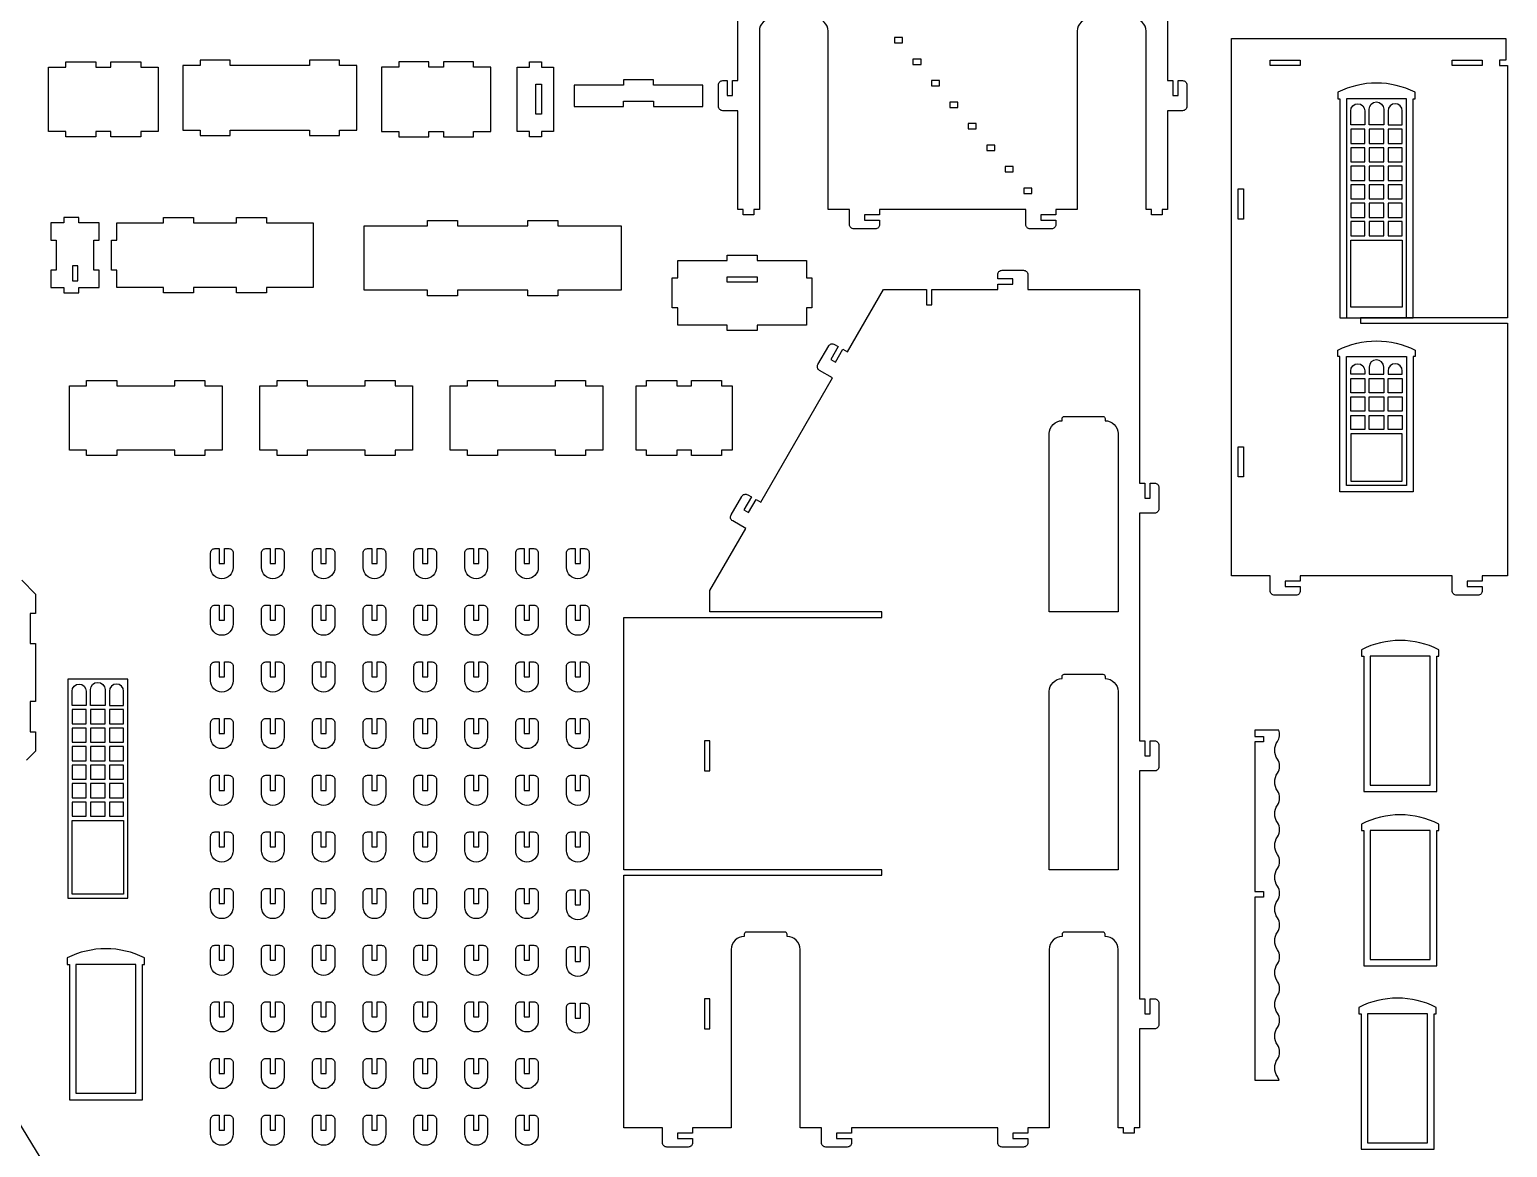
# Model space of a CAD drawing. Extents: x -77 to 269, y -157 to 145.
# Drawn here: x 130.8 to 268.4, y -24.7 to 79.3 of the extents above; entities that cross this region are included whole.
import ezdxf

# ---------------------------------------------------------------- set-up
doc = ezdxf.new("R2010")
doc.units = 0
doc.header["$MEASUREMENT"] = 0
doc.layers.add('LAYER1', color=18, linetype='CONTINUOUS')

msp = doc.modelspace()

# ---------------------------------------------------------------- linework, layer by layer
at = {"layer": 'LAYER1'}
for points in [[(236.73, 95.76), (236.73, 74.56), (237.23, 74.56), (237.23, 73.16), (237.73, 73.16), (237.73, 74.56), (238.13, 74.56, -0.414214), (238.53, 74.16), (238.53, 72.16, -0.414214), (238.13, 71.76), (236.73, 71.76), (236.73, 62.56), (236.23, 62.56), (236.23, 62.06), (235.23, 62.06), (235.23, 62.56), (234.73, 62.56), (234.73, 79.16, 0.414214), (233.53, 80.36)], [(199.93, 80.36, 0.414214), (198.73, 79.16), (198.73, 62.56), (198.23, 62.56), (198.23, 62.06), (197.23, 62.06), (197.23, 62.56), (196.73, 62.56), (196.73, 71.76), (195.33, 71.76, -0.414214), (194.93, 72.16), (194.93, 74.16, -0.414214), (195.33, 74.56), (195.73, 74.56), (195.73, 73.16), (196.23, 73.16), (196.23, 74.56), (196.73, 74.56), (196.73, 86.06)], [(229.53, 80.36, 0.414214), (228.33, 79.16), (228.33, 62.56), (226.33, 62.56), (226.33, 62.06), (224.93, 62.06), (224.93, 61.56), (226.33, 61.56), (226.33, 61.16, -0.414214), (225.93, 60.76), (223.93, 60.76, -0.414214), (223.53, 61.16), (223.53, 62.56), (209.93, 62.56), (209.93, 62.06), (208.53, 62.06), (208.53, 61.56), (209.93, 61.56), (209.93, 61.16, -0.414214), (209.53, 60.76), (207.53, 60.76, -0.414214), (207.13, 61.16), (207.13, 62.56), (205.13, 62.56), (205.13, 79.16, 0.414214), (203.93, 80.36)]]:
    msp.add_lwpolyline(points, format="xyb", dxfattribs=at)
for points in [[(211.31, 78.06), (212.06, 78.06), (212.06, 78.56), (211.31, 78.56)], [(141.15, 69.82), (141.15, 69.32), (138.35, 69.32), (138.35, 69.82), (136.98, 69.82), (136.98, 69.32), (134.18, 69.32), (134.18, 69.82), (132.57, 69.82), (132.57, 75.82), (134.18, 75.82), (134.18, 76.32), (136.98, 76.32), (136.98, 75.82), (138.35, 75.82), (138.35, 76.32), (141.15, 76.32), (141.15, 75.82), (142.76, 75.82), (142.76, 69.82)], [(149.47, 69.96), (156.84, 69.96), (156.84, 69.46), (159.64, 69.46), (159.64, 69.96), (161.25, 69.96), (161.25, 75.96), (159.64, 75.96), (159.64, 76.46), (156.84, 76.46), (156.84, 75.96), (149.47, 75.96), (149.47, 76.46), (146.67, 76.46), (146.67, 75.96), (145.06, 75.96), (145.06, 69.96), (146.67, 69.96), (146.67, 69.46), (149.47, 69.46)], [(172.13, 69.82), (173.74, 69.82), (173.74, 75.82), (172.13, 75.82), (172.13, 76.32), (169.33, 76.32), (169.33, 75.82), (167.96, 75.82), (167.96, 76.32), (165.16, 76.32), (165.16, 75.82), (163.55, 75.82), (163.55, 69.82), (165.16, 69.82), (165.16, 69.32), (167.96, 69.32), (167.96, 69.82), (169.33, 69.82), (169.33, 69.32), (172.13, 69.32)], [(178.44, 69.82), (178.44, 69.32), (177.32, 69.32), (177.32, 69.82), (176.2, 69.82), (176.2, 75.82), (177.32, 75.82), (177.32, 76.32), (178.44, 76.32), (178.44, 75.82), (179.56, 75.82), (179.56, 69.82)], [(213.03, 76.06), (213.78, 76.06), (213.78, 76.56), (213.03, 76.56)], [(249.09, 75.97), (246.29, 75.97), (246.29, 76.47), (249.09, 76.47)], [(266.03, 75.97), (263.23, 75.97), (263.23, 76.47), (266.03, 76.47)], [(188.88, 72.14), (193.48, 72.14), (193.48, 74.14), (188.88, 74.14), (188.88, 74.64), (186.08, 74.64), (186.08, 74.14), (181.48, 74.14), (181.48, 72.14), (186.08, 72.14), (186.08, 72.64), (188.88, 72.64)], [(214.75, 74.06), (215.5, 74.06), (215.5, 74.56), (214.75, 74.56)], [(177.94, 71.42), (177.94, 74.22), (178.44, 74.22), (178.44, 71.42)], [(216.47, 72.06), (217.21, 72.06), (217.21, 72.56), (216.47, 72.56)], [(258.98, 72.87), (253.38, 72.87), (253.38, 52.47), (258.98, 52.47)], [(218.18, 70.06), (218.93, 70.06), (218.93, 70.56), (218.18, 70.56)], [(253.78, 68.71), (255.1, 68.71), (255.1, 70.03), (253.78, 70.03)], [(255.5, 68.71), (256.86, 68.71), (256.86, 70.03), (255.5, 70.03)], [(257.26, 68.71), (258.58, 68.71), (258.58, 70.03), (257.26, 70.03)], [(219.9, 68.06), (220.65, 68.06), (220.65, 68.56), (219.9, 68.56)], [(253.78, 66.99), (255.1, 66.99), (255.1, 68.31), (253.78, 68.31)], [(255.5, 66.99), (256.86, 66.99), (256.86, 68.31), (255.5, 68.31)], [(257.26, 66.99), (258.58, 66.99), (258.58, 68.31), (257.26, 68.31)], [(221.62, 66.06), (222.37, 66.06), (222.37, 66.56), (221.62, 66.56)], [(253.78, 65.27), (255.1, 65.27), (255.1, 66.59), (253.78, 66.59)], [(255.5, 65.27), (256.86, 65.27), (256.86, 66.59), (255.5, 66.59)], [(257.26, 65.27), (258.58, 65.27), (258.58, 66.59), (257.26, 66.59)], [(253.78, 63.55), (255.1, 63.55), (255.1, 64.87), (253.78, 64.87)], [(255.5, 63.55), (256.86, 63.55), (256.86, 64.87), (255.5, 64.87)], [(257.26, 63.55), (258.58, 63.55), (258.58, 64.87), (257.26, 64.87)], [(223.34, 64.06), (224.09, 64.06), (224.09, 64.56), (223.34, 64.56)], [(243.54, 61.67), (243.29, 61.67), (243.29, 64.47), (243.79, 64.47), (243.79, 61.67)], [(253.78, 61.83), (255.1, 61.83), (255.1, 63.15), (253.78, 63.15)], [(255.5, 61.83), (256.86, 61.83), (256.86, 63.15), (255.5, 63.15)], [(257.26, 61.83), (258.58, 61.83), (258.58, 63.15), (257.26, 63.15)], [(135.38, 55.31), (137.28, 55.31), (137.28, 56.91), (136.78, 56.91), (136.78, 59.71), (137.28, 59.71), (137.28, 61.31), (135.38, 61.31), (135.38, 61.81), (133.98, 61.81), (133.98, 61.31), (132.78, 61.31), (132.78, 59.71), (133.28, 59.71), (133.28, 56.91), (132.78, 56.91), (132.78, 55.31), (133.98, 55.31), (133.98, 54.81), (135.38, 54.81)], [(152.86, 55.31), (152.86, 54.81), (150.06, 54.81), (150.06, 55.31), (146.05, 55.31), (146.05, 54.81), (143.25, 54.81), (143.25, 55.31), (138.91, 55.31), (138.91, 56.91), (138.41, 56.91), (138.41, 59.71), (138.91, 59.71), (138.91, 61.31), (143.25, 61.31), (143.25, 61.81), (146.05, 61.81), (146.05, 61.31), (150.06, 61.31), (150.06, 61.81), (152.86, 61.81), (152.86, 61.31), (157.2, 61.31), (157.2, 55.31)], [(177.17, 61.04), (177.17, 61.54), (179.97, 61.54), (179.97, 61.04), (185.87, 61.04), (185.87, 55.04), (179.97, 55.04), (179.97, 54.54), (177.17, 54.54), (177.17, 55.04), (170.64, 55.04), (170.64, 54.54), (167.84, 54.54), (167.84, 55.04), (161.94, 55.04), (161.94, 61.04), (167.84, 61.04), (167.84, 61.54), (170.64, 61.54), (170.64, 61.04)], [(253.78, 60.11), (255.1, 60.11), (255.1, 61.43), (253.78, 61.43)], [(255.5, 60.11), (256.86, 60.11), (256.86, 61.43), (255.5, 61.43)], [(257.26, 60.11), (258.58, 60.11), (258.58, 61.43), (257.26, 61.43)], [(253.78, 59.71), (258.58, 59.71), (258.58, 53.47), (253.78, 53.47)], [(195.73, 51.8), (191.13, 51.8), (191.13, 53.4), (190.63, 53.4), (190.63, 56.2), (191.13, 56.2), (191.13, 57.8), (195.73, 57.8), (195.73, 58.3), (198.53, 58.3), (198.53, 57.8), (203.13, 57.8), (203.13, 56.2), (203.63, 56.2), (203.63, 53.4), (203.13, 53.4), (203.13, 51.8), (198.53, 51.8), (198.53, 51.3), (195.73, 51.3)], [(135.28, 57.31), (134.78, 57.31), (134.78, 55.91), (135.28, 55.91)], [(198.53, 55.8), (195.73, 55.8), (195.73, 56.3), (198.53, 56.3)], [(253.38, 48.87), (258.98, 48.87), (258.98, 36.87), (253.38, 36.87)], [(255.1, 45.51), (253.78, 45.51), (253.78, 46.83), (255.1, 46.83)], [(256.86, 45.51), (255.5, 45.51), (255.5, 46.83), (256.86, 46.83)], [(258.58, 45.51), (257.26, 45.51), (257.26, 46.83), (258.58, 46.83)], [(147.11, 40.16), (147.11, 39.66), (144.31, 39.66), (144.31, 40.16), (138.91, 40.16), (138.91, 39.66), (136.11, 39.66), (136.11, 40.16), (134.5, 40.16), (134.5, 46.16), (136.11, 46.16), (136.11, 46.66), (138.91, 46.66), (138.91, 46.16), (144.31, 46.16), (144.31, 46.66), (147.11, 46.66), (147.11, 46.16), (148.72, 46.16), (148.72, 40.16)], [(153.83, 46.16), (153.83, 46.66), (156.63, 46.66), (156.63, 46.16), (162.03, 46.16), (162.03, 46.66), (164.83, 46.66), (164.83, 46.16), (166.44, 46.16), (166.44, 40.16), (164.83, 40.16), (164.83, 39.66), (162.03, 39.66), (162.03, 40.16), (156.63, 40.16), (156.63, 39.66), (153.83, 39.66), (153.83, 40.16), (152.23, 40.16), (152.23, 46.16)], [(171.56, 46.16), (171.56, 46.66), (174.36, 46.66), (174.36, 46.16), (179.76, 46.16), (179.76, 46.66), (182.56, 46.66), (182.56, 46.16), (184.17, 46.16), (184.17, 40.16), (182.56, 40.16), (182.56, 39.66), (179.76, 39.66), (179.76, 40.16), (174.36, 40.16), (174.36, 39.66), (171.56, 39.66), (171.56, 40.16), (169.95, 40.16), (169.95, 46.16)], [(188.24, 46.16), (188.24, 46.66), (191.04, 46.66), (191.04, 46.16), (192.42, 46.16), (192.42, 46.66), (195.22, 46.66), (195.22, 46.16), (196.19, 46.16), (196.19, 40.16), (195.22, 40.16), (195.22, 39.66), (192.42, 39.66), (192.42, 40.16), (191.04, 40.16), (191.04, 39.66), (188.24, 39.66), (188.24, 40.16), (187.27, 40.16), (187.27, 46.16)], [(255.1, 43.79), (253.78, 43.79), (253.78, 45.11), (255.1, 45.11)], [(256.86, 43.79), (255.5, 43.79), (255.5, 45.11), (256.86, 45.11)], [(258.58, 43.79), (257.26, 43.79), (257.26, 45.11), (258.58, 45.11)], [(255.1, 42.07), (253.78, 42.07), (253.78, 43.39), (255.1, 43.39)], [(256.86, 42.07), (255.5, 42.07), (255.5, 43.39), (256.86, 43.39)], [(258.58, 42.07), (257.26, 42.07), (257.26, 43.39), (258.58, 43.39)], [(253.78, 37.27), (258.58, 37.27), (258.58, 41.67), (253.78, 41.67)], [(243.54, 37.67), (243.29, 37.67), (243.29, 40.47), (243.79, 40.47), (243.79, 37.67)], [(261.19, 20.99), (255.59, 20.99), (255.59, 8.99), (261.19, 8.99)], [(139.95, 18.85), (134.35, 18.85), (134.35, -1.55), (139.95, -1.55)], [(134.75, 14.69), (136.07, 14.69), (136.07, 16.01), (134.75, 16.01)], [(136.47, 14.69), (137.83, 14.69), (137.83, 16.01), (136.47, 16.01)], [(138.23, 14.69), (139.55, 14.69), (139.55, 16.01), (138.23, 16.01)], [(134.75, 12.97), (136.07, 12.97), (136.07, 14.29), (134.75, 14.29)], [(136.47, 12.97), (137.83, 12.97), (137.83, 14.29), (136.47, 14.29)], [(138.23, 12.97), (139.55, 12.97), (139.55, 14.29), (138.23, 14.29)], [(134.75, 11.25), (136.07, 11.25), (136.07, 12.57), (134.75, 12.57)], [(136.47, 11.25), (137.83, 11.25), (137.83, 12.57), (136.47, 12.57)], [(138.23, 11.25), (139.55, 11.25), (139.55, 12.57), (138.23, 12.57)], [(193.87, 10.3), (194.12, 10.3), (194.12, 13.1), (193.62, 13.1), (193.62, 10.3)], [(134.75, 9.53), (136.07, 9.53), (136.07, 10.85), (134.75, 10.85)], [(136.47, 9.53), (137.83, 9.53), (137.83, 10.85), (136.47, 10.85)], [(138.23, 9.53), (139.55, 9.53), (139.55, 10.85), (138.23, 10.85)], [(134.75, 7.81), (136.07, 7.81), (136.07, 9.13), (134.75, 9.13)], [(136.47, 7.81), (137.83, 7.81), (137.83, 9.13), (136.47, 9.13)], [(138.23, 7.81), (139.55, 7.81), (139.55, 9.13), (138.23, 9.13)], [(134.75, 6.09), (136.07, 6.09), (136.07, 7.41), (134.75, 7.41)], [(136.47, 6.09), (137.83, 6.09), (137.83, 7.41), (136.47, 7.41)], [(138.23, 6.09), (139.55, 6.09), (139.55, 7.41), (138.23, 7.41)], [(134.75, 5.69), (139.55, 5.69), (139.55, -1.15), (134.75, -1.15)], [(261.19, 4.76), (255.59, 4.76), (255.59, -7.24), (261.19, -7.24)], [(140.7, -7.7), (135.1, -7.7), (135.1, -19.7), (140.7, -19.7)], [(193.87, -13.7), (194.12, -13.7), (194.12, -10.9), (193.62, -10.9), (193.62, -13.7)], [(260.94, -12.3), (255.34, -12.3), (255.34, -24.3), (260.94, -24.3)], [(129.8, -31.68), (129.8, -52.88), (104.27, -52.88), (104.27, -20.96), (128.91, -20.96), (132.2, -26.36)]]:
    msp.add_lwpolyline(points, close=True, dxfattribs=at)
for points in [[(267.63, 75.97), (268.37, 75.97), (268.37, 52.47), (254.69, 52.47), (254.69, 51.97), (268.37, 51.97), (268.37, 28.47), (266.03, 28.47), (266.03, 27.97), (264.63, 27.97), (264.63, 27.47), (266.03, 27.47), (266.03, 27.07, -0.414214), (265.63, 26.67), (263.63, 26.67, -0.414214), (263.23, 27.07), (263.23, 28.47), (249.09, 28.47), (249.09, 27.97), (247.69, 27.97), (247.69, 27.47), (249.09, 27.47), (249.09, 27.07, -0.414214), (248.69, 26.67), (246.69, 26.67, -0.414214), (246.29, 27.07), (246.29, 28.47), (242.69, 28.47), (242.69, 78.47), (268.23, 78.47), (268.23, 76.47), (267.63, 76.47)], [(252.78, 72.87), (252.78, 52.47), (259.58, 52.47), (259.58, 72.87), (259.78, 72.87), (259.78, 73.47, 0.238913), (252.58, 73.47), (252.58, 72.87)], [(255.1, 71.75), (255.1, 70.43), (253.78, 70.43), (253.78, 71.75, -1)], [(255.5, 70.43), (255.5, 71.89, -1), (256.86, 71.89), (256.86, 70.43)], [(257.26, 71.75), (257.26, 70.43), (258.58, 70.43), (258.58, 71.75, 1)], [(214.79, 55.1), (220.92, 55.1), (220.92, 55.6), (222.32, 55.6), (222.32, 56.1), (220.92, 56.1), (220.92, 56.5, -0.414214), (221.32, 56.9), (223.32, 56.9, -0.414214), (223.72, 56.5), (223.72, 55.1), (234.12, 55.1), (234.12, 37.1), (234.62, 37.1), (234.62, 35.7), (235.12, 35.7), (235.12, 37.1), (235.52, 37.1, -0.414214), (235.92, 36.7), (235.92, 34.7, -0.414214), (235.52, 34.3), (234.12, 34.3), (234.12, 13.1), (234.62, 13.1), (234.62, 11.7), (235.12, 11.7), (235.12, 13.1), (235.52, 13.1, -0.414214), (235.92, 12.7), (235.92, 10.7, -0.414214), (235.52, 10.3), (234.12, 10.3), (234.12, -10.9), (234.62, -10.9), (234.62, -12.3), (235.12, -12.3), (235.12, -10.9), (235.52, -10.9, -0.414214), (235.92, -11.3), (235.92, -13.3, -0.414214), (235.52, -13.7), (234.12, -13.7), (234.12, -22.9), (233.62, -22.9), (233.62, -23.4), (232.62, -23.4), (232.62, -22.9), (232.12, -22.9), (232.12, -6.3, 0.414214), (230.92, -5.1), (230.92, -4.9, 0.414214), (230.72, -4.7), (227.12, -4.7, 0.414214), (226.92, -4.9), (226.92, -5.1, 0.414214), (225.72, -6.3), (225.72, -22.9), (223.72, -22.9), (223.72, -23.4), (222.32, -23.4), (222.32, -23.9), (223.72, -23.9), (223.72, -24.3, -0.414214), (223.32, -24.7), (221.32, -24.7, -0.414214), (220.92, -24.3), (220.92, -22.9), (207.32, -22.9), (207.32, -23.4), (205.92, -23.4), (205.92, -23.9), (207.32, -23.9), (207.32, -24.3, -0.414214), (206.92, -24.7), (204.92, -24.7, -0.414214), (204.52, -24.3), (204.52, -22.9), (202.52, -22.9), (202.52, -6.3, 0.414214), (201.32, -5.1), (201.32, -4.9, 0.414214), (201.12, -4.7), (197.52, -4.7, 0.414214), (197.32, -4.9), (197.32, -5.1, 0.414214), (196.12, -6.3), (196.12, -22.9), (192.52, -22.9), (192.52, -23.4), (191.12, -23.4), (191.12, -23.9), (192.52, -23.9), (192.52, -24.3, -0.414214), (192.12, -24.7), (190.12, -24.7, -0.414214), (189.72, -24.3), (189.72, -22.9), (186.12, -22.9), (186.12, 0.6), (210.12, 0.6), (210.12, 1.1), (186.12, 1.1), (186.12, 24.6), (210.12, 24.6), (210.12, 25.1), (194.12, 25.1), (194.12, 27.1), (197.46, 32.88), (196.25, 33.58, -0.414214), (196.1, 34.13), (197.1, 35.86, -0.414214), (197.65, 36.01), (198, 35.81), (197.3, 34.6), (197.73, 34.35), (198.43, 35.56), (198.86, 35.31), (205.55, 46.88), (204.33, 47.58, -0.414214), (204.19, 48.13), (205.19, 49.86, -0.414214), (205.73, 50.01), (206.08, 49.81), (205.38, 48.6), (205.81, 48.35), (206.51, 49.56), (206.95, 49.31), (210.29, 55.1), (214.29, 55.1), (214.29, 53.7), (214.79, 53.7)], [(259.58, 48.87), (259.58, 36.27), (252.78, 36.27), (252.78, 48.87), (252.58, 48.87), (252.58, 49.47, -0.238913), (259.78, 49.47), (259.78, 48.87)], [(255.1, 47.55), (255.1, 47.23), (253.78, 47.23), (253.78, 47.55, -1)], [(256.86, 47.23), (256.86, 47.89, 1), (255.5, 47.89), (255.5, 47.23)], [(257.26, 47.55), (257.26, 47.23), (258.58, 47.23), (258.58, 47.55, 1)], [(232.12, 41.7), (232.12, 25.1), (225.72, 25.1), (225.72, 41.7, -0.414214), (226.92, 42.9), (226.92, 43.1, -0.414214), (227.12, 43.3), (230.72, 43.3, -0.414214), (230.92, 43.1), (230.92, 42.9, -0.414214)], [(148.45, 31), (148.45, 29.6), (148.95, 29.6), (148.95, 31), (149.35, 31, -0.414214), (149.75, 30.6), (149.75, 29.25, -1), (147.65, 29.25), (147.65, 30.6, -0.414214), (148.05, 31)], [(153.19, 31), (153.19, 29.6), (153.69, 29.6), (153.69, 31), (154.09, 31, -0.414214), (154.49, 30.6), (154.49, 29.25, -1), (152.39, 29.25), (152.39, 30.6, -0.414214), (152.79, 31)], [(157.92, 31), (157.92, 29.6), (158.42, 29.6), (158.42, 31), (158.82, 31, -0.414214), (159.22, 30.6), (159.22, 29.25, -1), (157.12, 29.25), (157.12, 30.6, -0.414214), (157.52, 31)], [(162.65, 31), (162.65, 29.6), (163.15, 29.6), (163.15, 31), (163.55, 31, -0.414214), (163.95, 30.6), (163.95, 29.25, -1), (161.85, 29.25), (161.85, 30.6, -0.414214), (162.25, 31)], [(167.38, 31), (167.38, 29.6), (167.88, 29.6), (167.88, 31), (168.28, 31, -0.414214), (168.68, 30.6), (168.68, 29.25, -1), (166.58, 29.25), (166.58, 30.6, -0.414214), (166.98, 31)], [(172.12, 31), (172.12, 29.6), (172.62, 29.6), (172.62, 31), (173.02, 31, -0.414214), (173.42, 30.6), (173.42, 29.25, -1), (171.32, 29.25), (171.32, 30.6, -0.414214), (171.72, 31)], [(176.85, 31), (176.85, 29.6), (177.35, 29.6), (177.35, 31), (177.75, 31, -0.414214), (178.15, 30.6), (178.15, 29.25, -1), (176.05, 29.25), (176.05, 30.6, -0.414214), (176.45, 31)], [(181.58, 31), (181.58, 29.6), (182.08, 29.6), (182.08, 31), (182.48, 31, -0.414214), (182.88, 30.6), (182.88, 29.25, -1), (180.78, 29.25), (180.78, 30.6, -0.414214), (181.18, 31)], [(148.45, 25.73), (148.45, 24.33), (148.95, 24.33), (148.95, 25.73), (149.35, 25.73, -0.414214), (149.75, 25.33), (149.75, 23.98, -1), (147.65, 23.98), (147.65, 25.33, -0.414214), (148.05, 25.73)], [(153.19, 25.73), (153.19, 24.33), (153.69, 24.33), (153.69, 25.73), (154.09, 25.73, -0.414214), (154.49, 25.33), (154.49, 23.98, -1), (152.39, 23.98), (152.39, 25.33, -0.414214), (152.79, 25.73)], [(157.92, 25.73), (157.92, 24.33), (158.42, 24.33), (158.42, 25.73), (158.82, 25.73, -0.414214), (159.22, 25.33), (159.22, 23.98, -1), (157.12, 23.98), (157.12, 25.33, -0.414214), (157.52, 25.73)], [(162.65, 25.73), (162.65, 24.33), (163.15, 24.33), (163.15, 25.73), (163.55, 25.73, -0.414214), (163.95, 25.33), (163.95, 23.98, -1), (161.85, 23.98), (161.85, 25.33, -0.414214), (162.25, 25.73)], [(167.38, 25.73), (167.38, 24.33), (167.88, 24.33), (167.88, 25.73), (168.28, 25.73, -0.414214), (168.68, 25.33), (168.68, 23.98, -1), (166.58, 23.98), (166.58, 25.33, -0.414214), (166.98, 25.73)], [(172.12, 25.73), (172.12, 24.33), (172.62, 24.33), (172.62, 25.73), (173.02, 25.73, -0.414214), (173.42, 25.33), (173.42, 23.98, -1), (171.32, 23.98), (171.32, 25.33, -0.414214), (171.72, 25.73)], [(176.85, 25.73), (176.85, 24.33), (177.35, 24.33), (177.35, 25.73), (177.75, 25.73, -0.414214), (178.15, 25.33), (178.15, 23.98, -1), (176.05, 23.98), (176.05, 25.33, -0.414214), (176.45, 25.73)], [(181.58, 25.73), (181.58, 24.33), (182.08, 24.33), (182.08, 25.73), (182.48, 25.73, -0.414214), (182.88, 25.33), (182.88, 23.98, -1), (180.78, 23.98), (180.78, 25.33, -0.414214), (181.18, 25.73)], [(254.99, 20.99), (254.99, 8.39), (261.79, 8.39), (261.79, 20.99), (261.99, 20.99), (261.99, 21.59, 0.238913), (254.79, 21.59), (254.79, 20.99)], [(148.45, 20.45), (148.45, 19.05), (148.95, 19.05), (148.95, 20.45), (149.35, 20.45, -0.414214), (149.75, 20.05), (149.75, 18.7, -1), (147.65, 18.7), (147.65, 20.05, -0.414214), (148.05, 20.45)], [(153.19, 20.45), (153.19, 19.05), (153.69, 19.05), (153.69, 20.45), (154.09, 20.45, -0.414214), (154.49, 20.05), (154.49, 18.7, -1), (152.39, 18.7), (152.39, 20.05, -0.414214), (152.79, 20.45)], [(157.92, 20.45), (157.92, 19.05), (158.42, 19.05), (158.42, 20.45), (158.82, 20.45, -0.414214), (159.22, 20.05), (159.22, 18.7, -1), (157.12, 18.7), (157.12, 20.05, -0.414214), (157.52, 20.45)], [(162.65, 20.45), (162.65, 19.05), (163.15, 19.05), (163.15, 20.45), (163.55, 20.45, -0.414214), (163.95, 20.05), (163.95, 18.7, -1), (161.85, 18.7), (161.85, 20.05, -0.414214), (162.25, 20.45)], [(167.38, 20.45), (167.38, 19.05), (167.88, 19.05), (167.88, 20.45), (168.28, 20.45, -0.414214), (168.68, 20.05), (168.68, 18.7, -1), (166.58, 18.7), (166.58, 20.05, -0.414214), (166.98, 20.45)], [(172.12, 20.45), (172.12, 19.05), (172.62, 19.05), (172.62, 20.45), (173.02, 20.45, -0.414214), (173.42, 20.05), (173.42, 18.7, -1), (171.32, 18.7), (171.32, 20.05, -0.414214), (171.72, 20.45)], [(176.85, 20.45), (176.85, 19.05), (177.35, 19.05), (177.35, 20.45), (177.75, 20.45, -0.414214), (178.15, 20.05), (178.15, 18.7, -1), (176.05, 18.7), (176.05, 20.05, -0.414214), (176.45, 20.45)], [(181.58, 20.45), (181.58, 19.05), (182.08, 19.05), (182.08, 20.45), (182.48, 20.45, -0.414214), (182.88, 20.05), (182.88, 18.7, -1), (180.78, 18.7), (180.78, 20.05, -0.414214), (181.18, 20.45)], [(232.12, 17.7), (232.12, 1.1), (225.72, 1.1), (225.72, 17.7, -0.414214), (226.92, 18.9), (226.92, 19.1, -0.414214), (227.12, 19.3), (230.72, 19.3, -0.414214), (230.92, 19.1), (230.92, 18.9, -0.414214)], [(136.07, 17.73), (136.07, 16.41), (134.75, 16.41), (134.75, 17.73, -1)], [(136.47, 16.41), (136.47, 17.87, -1), (137.83, 17.87), (137.83, 16.41)], [(138.23, 17.73), (138.23, 16.41), (139.55, 16.41), (139.55, 17.73, 1)], [(148.45, 15.18), (148.45, 13.78), (148.95, 13.78), (148.95, 15.18), (149.35, 15.18, -0.414214), (149.75, 14.78), (149.75, 13.43, -1), (147.65, 13.43), (147.65, 14.78, -0.414214), (148.05, 15.18)], [(153.19, 15.18), (153.19, 13.78), (153.69, 13.78), (153.69, 15.18), (154.09, 15.18, -0.414214), (154.49, 14.78), (154.49, 13.43, -1), (152.39, 13.43), (152.39, 14.78, -0.414214), (152.79, 15.18)], [(157.92, 15.18), (157.92, 13.78), (158.42, 13.78), (158.42, 15.18), (158.82, 15.18, -0.414214), (159.22, 14.78), (159.22, 13.43, -1), (157.12, 13.43), (157.12, 14.78, -0.414214), (157.52, 15.18)], [(162.65, 15.18), (162.65, 13.78), (163.15, 13.78), (163.15, 15.18), (163.55, 15.18, -0.414214), (163.95, 14.78), (163.95, 13.43, -1), (161.85, 13.43), (161.85, 14.78, -0.414214), (162.25, 15.18)], [(167.38, 15.18), (167.38, 13.78), (167.88, 13.78), (167.88, 15.18), (168.28, 15.18, -0.414214), (168.68, 14.78), (168.68, 13.43, -1), (166.58, 13.43), (166.58, 14.78, -0.414214), (166.98, 15.18)], [(172.12, 15.18), (172.12, 13.78), (172.62, 13.78), (172.62, 15.18), (173.02, 15.18, -0.414214), (173.42, 14.78), (173.42, 13.43, -1), (171.32, 13.43), (171.32, 14.78, -0.414214), (171.72, 15.18)], [(176.85, 15.18), (176.85, 13.78), (177.35, 13.78), (177.35, 15.18), (177.75, 15.18, -0.414214), (178.15, 14.78), (178.15, 13.43, -1), (176.05, 13.43), (176.05, 14.78, -0.414214), (176.45, 15.18)], [(181.58, 15.18), (181.58, 13.78), (182.08, 13.78), (182.08, 15.18), (182.48, 15.18, -0.414214), (182.88, 14.78), (182.88, 13.43, -1), (180.78, 13.43), (180.78, 14.78, -0.414214), (181.18, 15.18)], [(247.11, -18.49, 0.076889), (246.96, -18.15, -0.300981), (246.96, -16.52, 0.300981), (246.96, -15.2, -0.300981), (246.96, -13.56, 0.300981), (246.96, -12.24, -0.300981), (246.96, -10.61, 0.300981), (246.96, -9.28, -0.300981), (246.96, -7.65, 0.300981), (246.96, -6.33, -0.300981), (246.96, -4.69, 0.300981), (246.96, -3.37, -0.300981), (246.96, -1.74, 0.300981), (246.96, -0.41, -0.300981), (246.96, 1.22, 0.300981), (246.96, 2.54, -0.300981), (246.96, 4.18, 0.300981), (246.96, 5.5, -0.300981), (246.96, 7.13, 0.300981), (246.96, 8.46, -0.300981), (246.96, 10.09, 0.300981), (246.96, 11.41, -0.300981), (246.96, 13.05, 0.236244), (247.09, 14.11), (244.87, 14.11), (244.87, 13.51), (245.67, 13.51), (245.67, 13.01), (244.87, 13.01), (244.87, -0.93), (245.67, -0.93), (245.67, -1.43), (244.87, -1.43), (244.87, -18.49)], [(148.45, 9.9), (148.45, 8.5), (148.95, 8.5), (148.95, 9.9), (149.35, 9.9, -0.414214), (149.75, 9.5), (149.75, 8.15, -1), (147.65, 8.15), (147.65, 9.5, -0.414214), (148.05, 9.9)], [(153.19, 9.9), (153.19, 8.5), (153.69, 8.5), (153.69, 9.9), (154.09, 9.9, -0.414214), (154.49, 9.5), (154.49, 8.15, -1), (152.39, 8.15), (152.39, 9.5, -0.414214), (152.79, 9.9)], [(157.92, 9.9), (157.92, 8.5), (158.42, 8.5), (158.42, 9.9), (158.82, 9.9, -0.414214), (159.22, 9.5), (159.22, 8.15, -1), (157.12, 8.15), (157.12, 9.5, -0.414214), (157.52, 9.9)], [(162.65, 9.9), (162.65, 8.5), (163.15, 8.5), (163.15, 9.9), (163.55, 9.9, -0.414214), (163.95, 9.5), (163.95, 8.15, -1), (161.85, 8.15), (161.85, 9.5, -0.414214), (162.25, 9.9)], [(167.38, 9.9), (167.38, 8.5), (167.88, 8.5), (167.88, 9.9), (168.28, 9.9, -0.414214), (168.68, 9.5), (168.68, 8.15, -1), (166.58, 8.15), (166.58, 9.5, -0.414214), (166.98, 9.9)], [(172.12, 9.9), (172.12, 8.5), (172.62, 8.5), (172.62, 9.9), (173.02, 9.9, -0.414214), (173.42, 9.5), (173.42, 8.15, -1), (171.32, 8.15), (171.32, 9.5, -0.414214), (171.72, 9.9)], [(176.85, 9.9), (176.85, 8.5), (177.35, 8.5), (177.35, 9.9), (177.75, 9.9, -0.414214), (178.15, 9.5), (178.15, 8.15, -1), (176.05, 8.15), (176.05, 9.5, -0.414214), (176.45, 9.9)], [(181.58, 9.9), (181.58, 8.5), (182.08, 8.5), (182.08, 9.9), (182.48, 9.9, -0.414214), (182.88, 9.5), (182.88, 8.15, -1), (180.78, 8.15), (180.78, 9.5, -0.414214), (181.18, 9.9)], [(254.99, 4.76), (254.99, -7.84), (261.79, -7.84), (261.79, 4.76), (261.99, 4.76), (261.99, 5.36, 0.238913), (254.79, 5.36), (254.79, 4.76)], [(148.45, 4.63), (148.45, 3.23), (148.95, 3.23), (148.95, 4.63), (149.35, 4.63, -0.414214), (149.75, 4.23), (149.75, 2.88, -1), (147.65, 2.88), (147.65, 4.23, -0.414214), (148.05, 4.63)], [(153.19, 4.63), (153.19, 3.23), (153.69, 3.23), (153.69, 4.63), (154.09, 4.63, -0.414214), (154.49, 4.23), (154.49, 2.88, -1), (152.39, 2.88), (152.39, 4.23, -0.414214), (152.79, 4.63)], [(157.92, 4.63), (157.92, 3.23), (158.42, 3.23), (158.42, 4.63), (158.82, 4.63, -0.414214), (159.22, 4.23), (159.22, 2.88, -1), (157.12, 2.88), (157.12, 4.23, -0.414214), (157.52, 4.63)], [(162.65, 4.63), (162.65, 3.23), (163.15, 3.23), (163.15, 4.63), (163.55, 4.63, -0.414214), (163.95, 4.23), (163.95, 2.88, -1), (161.85, 2.88), (161.85, 4.23, -0.414214), (162.25, 4.63)], [(167.38, 4.63), (167.38, 3.23), (167.88, 3.23), (167.88, 4.63), (168.28, 4.63, -0.414214), (168.68, 4.23), (168.68, 2.88, -1), (166.58, 2.88), (166.58, 4.23, -0.414214), (166.98, 4.63)], [(172.12, 4.63), (172.12, 3.23), (172.62, 3.23), (172.62, 4.63), (173.02, 4.63, -0.414214), (173.42, 4.23), (173.42, 2.88, -1), (171.32, 2.88), (171.32, 4.23, -0.414214), (171.72, 4.63)], [(176.85, 4.63), (176.85, 3.23), (177.35, 3.23), (177.35, 4.63), (177.75, 4.63, -0.414214), (178.15, 4.23), (178.15, 2.88, -1), (176.05, 2.88), (176.05, 4.23, -0.414214), (176.45, 4.63)], [(181.58, 4.63), (181.58, 3.23), (182.08, 3.23), (182.08, 4.63), (182.48, 4.63, -0.414214), (182.88, 4.23), (182.88, 2.88, -1), (180.78, 2.88), (180.78, 4.23, -0.414214), (181.18, 4.63)], [(148.45, -0.64), (148.45, -2.04), (148.95, -2.04), (148.95, -0.64), (149.35, -0.64, -0.414214), (149.75, -1.04), (149.75, -2.39, -1), (147.65, -2.39), (147.65, -1.04, -0.414214), (148.05, -0.64)], [(153.19, -0.64), (153.19, -2.04), (153.69, -2.04), (153.69, -0.64), (154.09, -0.64, -0.414214), (154.49, -1.04), (154.49, -2.39, -1), (152.39, -2.39), (152.39, -1.04, -0.414214), (152.79, -0.64)], [(157.92, -0.64), (157.92, -2.04), (158.42, -2.04), (158.42, -0.64), (158.82, -0.64, -0.414214), (159.22, -1.04), (159.22, -2.39, -1), (157.12, -2.39), (157.12, -1.04, -0.414214), (157.52, -0.64)], [(162.65, -0.64), (162.65, -2.04), (163.15, -2.04), (163.15, -0.64), (163.55, -0.64, -0.414214), (163.95, -1.04), (163.95, -2.39, -1), (161.85, -2.39), (161.85, -1.04, -0.414214), (162.25, -0.64)], [(167.38, -0.64), (167.38, -2.04), (167.88, -2.04), (167.88, -0.64), (168.28, -0.64, -0.414214), (168.68, -1.04), (168.68, -2.39, -1), (166.58, -2.39), (166.58, -1.04, -0.414214), (166.98, -0.64)], [(172.12, -0.64), (172.12, -2.04), (172.62, -2.04), (172.62, -0.64), (173.02, -0.64, -0.414214), (173.42, -1.04), (173.42, -2.39, -1), (171.32, -2.39), (171.32, -1.04, -0.414214), (171.72, -0.64)], [(176.85, -0.64), (176.85, -2.04), (177.35, -2.04), (177.35, -0.64), (177.75, -0.64, -0.414214), (178.15, -1.04), (178.15, -2.39, -1), (176.05, -2.39), (176.05, -1.04, -0.414214), (176.45, -0.64)], [(181.58, -0.75), (181.58, -2.15), (182.08, -2.15), (182.08, -0.75), (182.48, -0.75, -0.414214), (182.88, -1.15), (182.88, -2.5, -1), (180.78, -2.5), (180.78, -1.15, -0.414214), (181.18, -0.75)], [(134.5, -7.7), (134.5, -20.3), (141.3, -20.3), (141.3, -7.7), (141.5, -7.7), (141.5, -7.1, 0.238913), (134.3, -7.1), (134.3, -7.7)], [(148.45, -5.92), (148.45, -7.32), (148.95, -7.32), (148.95, -5.92), (149.35, -5.92, -0.414214), (149.75, -6.32), (149.75, -7.67, -1), (147.65, -7.67), (147.65, -6.32, -0.414214), (148.05, -5.92)], [(153.19, -5.92), (153.19, -7.32), (153.69, -7.32), (153.69, -5.92), (154.09, -5.92, -0.414214), (154.49, -6.32), (154.49, -7.67, -1), (152.39, -7.67), (152.39, -6.32, -0.414214), (152.79, -5.92)], [(157.92, -5.92), (157.92, -7.32), (158.42, -7.32), (158.42, -5.92), (158.82, -5.92, -0.414214), (159.22, -6.32), (159.22, -7.67, -1), (157.12, -7.67), (157.12, -6.32, -0.414214), (157.52, -5.92)], [(162.65, -5.92), (162.65, -7.32), (163.15, -7.32), (163.15, -5.92), (163.55, -5.92, -0.414214), (163.95, -6.32), (163.95, -7.67, -1), (161.85, -7.67), (161.85, -6.32, -0.414214), (162.25, -5.92)], [(167.38, -5.92), (167.38, -7.32), (167.88, -7.32), (167.88, -5.92), (168.28, -5.92, -0.414214), (168.68, -6.32), (168.68, -7.67, -1), (166.58, -7.67), (166.58, -6.32, -0.414214), (166.98, -5.92)], [(172.12, -5.92), (172.12, -7.32), (172.62, -7.32), (172.62, -5.92), (173.02, -5.92, -0.414214), (173.42, -6.32), (173.42, -7.67, -1), (171.32, -7.67), (171.32, -6.32, -0.414214), (171.72, -5.92)], [(176.85, -5.92), (176.85, -7.32), (177.35, -7.32), (177.35, -5.92), (177.75, -5.92, -0.414214), (178.15, -6.32), (178.15, -7.67, -1), (176.05, -7.67), (176.05, -6.32, -0.414214), (176.45, -5.92)], [(181.58, -6.02), (181.58, -7.42), (182.08, -7.42), (182.08, -6.02), (182.48, -6.02, -0.414214), (182.88, -6.42), (182.88, -7.77, -1), (180.78, -7.77), (180.78, -6.42, -0.414214), (181.18, -6.02)], [(254.74, -12.3), (254.74, -24.9), (261.54, -24.9), (261.54, -12.3), (261.74, -12.3), (261.74, -11.7, 0.238913), (254.54, -11.7), (254.54, -12.3)], [(148.45, -11.19), (148.45, -12.59), (148.95, -12.59), (148.95, -11.19), (149.35, -11.19, -0.414214), (149.75, -11.59), (149.75, -12.94, -1), (147.65, -12.94), (147.65, -11.59, -0.414214), (148.05, -11.19)], [(153.19, -11.19), (153.19, -12.59), (153.69, -12.59), (153.69, -11.19), (154.09, -11.19, -0.414214), (154.49, -11.59), (154.49, -12.94, -1), (152.39, -12.94), (152.39, -11.59, -0.414214), (152.79, -11.19)], [(157.92, -11.19), (157.92, -12.59), (158.42, -12.59), (158.42, -11.19), (158.82, -11.19, -0.414214), (159.22, -11.59), (159.22, -12.94, -1), (157.12, -12.94), (157.12, -11.59, -0.414214), (157.52, -11.19)], [(162.65, -11.19), (162.65, -12.59), (163.15, -12.59), (163.15, -11.19), (163.55, -11.19, -0.414214), (163.95, -11.59), (163.95, -12.94, -1), (161.85, -12.94), (161.85, -11.59, -0.414214), (162.25, -11.19)], [(167.38, -11.19), (167.38, -12.59), (167.88, -12.59), (167.88, -11.19), (168.28, -11.19, -0.414214), (168.68, -11.59), (168.68, -12.94, -1), (166.58, -12.94), (166.58, -11.59, -0.414214), (166.98, -11.19)], [(172.12, -11.19), (172.12, -12.59), (172.62, -12.59), (172.62, -11.19), (173.02, -11.19, -0.414214), (173.42, -11.59), (173.42, -12.94, -1), (171.32, -12.94), (171.32, -11.59, -0.414214), (171.72, -11.19)], [(176.85, -11.19), (176.85, -12.59), (177.35, -12.59), (177.35, -11.19), (177.75, -11.19, -0.414214), (178.15, -11.59), (178.15, -12.94, -1), (176.05, -12.94), (176.05, -11.59, -0.414214), (176.45, -11.19)], [(181.58, -11.3), (181.58, -12.7), (182.08, -12.7), (182.08, -11.3), (182.48, -11.3, -0.414214), (182.88, -11.7), (182.88, -13.05, -1), (180.78, -13.05), (180.78, -11.7, -0.414214), (181.18, -11.3)], [(148.45, -16.46), (148.45, -17.86), (148.95, -17.86), (148.95, -16.46), (149.35, -16.46, -0.414214), (149.75, -16.86), (149.75, -18.21, -1), (147.65, -18.21), (147.65, -16.86, -0.414214), (148.05, -16.46)], [(153.19, -16.46), (153.19, -17.86), (153.69, -17.86), (153.69, -16.46), (154.09, -16.46, -0.414214), (154.49, -16.86), (154.49, -18.21, -1), (152.39, -18.21), (152.39, -16.86, -0.414214), (152.79, -16.46)], [(157.92, -16.46), (157.92, -17.86), (158.42, -17.86), (158.42, -16.46), (158.82, -16.46, -0.414214), (159.22, -16.86), (159.22, -18.21, -1), (157.12, -18.21), (157.12, -16.86, -0.414214), (157.52, -16.46)], [(162.65, -16.46), (162.65, -17.86), (163.15, -17.86), (163.15, -16.46), (163.55, -16.46, -0.414214), (163.95, -16.86), (163.95, -18.21, -1), (161.85, -18.21), (161.85, -16.86, -0.414214), (162.25, -16.46)], [(167.38, -16.46), (167.38, -17.86), (167.88, -17.86), (167.88, -16.46), (168.28, -16.46, -0.414214), (168.68, -16.86), (168.68, -18.21, -1), (166.58, -18.21), (166.58, -16.86, -0.414214), (166.98, -16.46)], [(172.12, -16.46), (172.12, -17.86), (172.62, -17.86), (172.62, -16.46), (173.02, -16.46, -0.414214), (173.42, -16.86), (173.42, -18.21, -1), (171.32, -18.21), (171.32, -16.86, -0.414214), (171.72, -16.46)], [(176.85, -16.46), (176.85, -17.86), (177.35, -17.86), (177.35, -16.46), (177.75, -16.46, -0.414214), (178.15, -16.86), (178.15, -18.21, -1), (176.05, -18.21), (176.05, -16.86, -0.414214), (176.45, -16.46)], [(148.45, -21.74), (148.45, -23.14), (148.95, -23.14), (148.95, -21.74), (149.35, -21.74, -0.414214), (149.75, -22.14), (149.75, -23.49, -1), (147.65, -23.49), (147.65, -22.14, -0.414214), (148.05, -21.74)], [(153.19, -21.74), (153.19, -23.14), (153.69, -23.14), (153.69, -21.74), (154.09, -21.74, -0.414214), (154.49, -22.14), (154.49, -23.49, -1), (152.39, -23.49), (152.39, -22.14, -0.414214), (152.79, -21.74)], [(157.92, -21.74), (157.92, -23.14), (158.42, -23.14), (158.42, -21.74), (158.82, -21.74, -0.414214), (159.22, -22.14), (159.22, -23.49, -1), (157.12, -23.49), (157.12, -22.14, -0.414214), (157.52, -21.74)], [(162.65, -21.74), (162.65, -23.14), (163.15, -23.14), (163.15, -21.74), (163.55, -21.74, -0.414214), (163.95, -22.14), (163.95, -23.49, -1), (161.85, -23.49), (161.85, -22.14, -0.414214), (162.25, -21.74)], [(167.38, -21.74), (167.38, -23.14), (167.88, -23.14), (167.88, -21.74), (168.28, -21.74, -0.414214), (168.68, -22.14), (168.68, -23.49, -1), (166.58, -23.49), (166.58, -22.14, -0.414214), (166.98, -21.74)], [(172.12, -21.74), (172.12, -23.14), (172.62, -23.14), (172.62, -21.74), (173.02, -21.74, -0.414214), (173.42, -22.14), (173.42, -23.49, -1), (171.32, -23.49), (171.32, -22.14, -0.414214), (171.72, -21.74)], [(176.85, -21.74), (176.85, -23.14), (177.35, -23.14), (177.35, -21.74), (177.75, -21.74, -0.414214), (178.15, -22.14), (178.15, -23.49, -1), (176.05, -23.49), (176.05, -22.14, -0.414214), (176.45, -21.74)]]:
    msp.add_lwpolyline(points, format="xyb", close=True, dxfattribs=at)
msp.add_lwpolyline([(130.07, 28.06), (131.35, 26.77), (131.35, 24.96), (130.85, 24.96), (130.85, 22.16), (131.35, 22.16), (131.35, 16.76), (130.85, 16.76), (130.85, 13.96), (131.35, 13.96), (131.35, 12.14), (130.51, 11.31)], dxfattribs=at)

doc.saveas('drawing.dxf')
